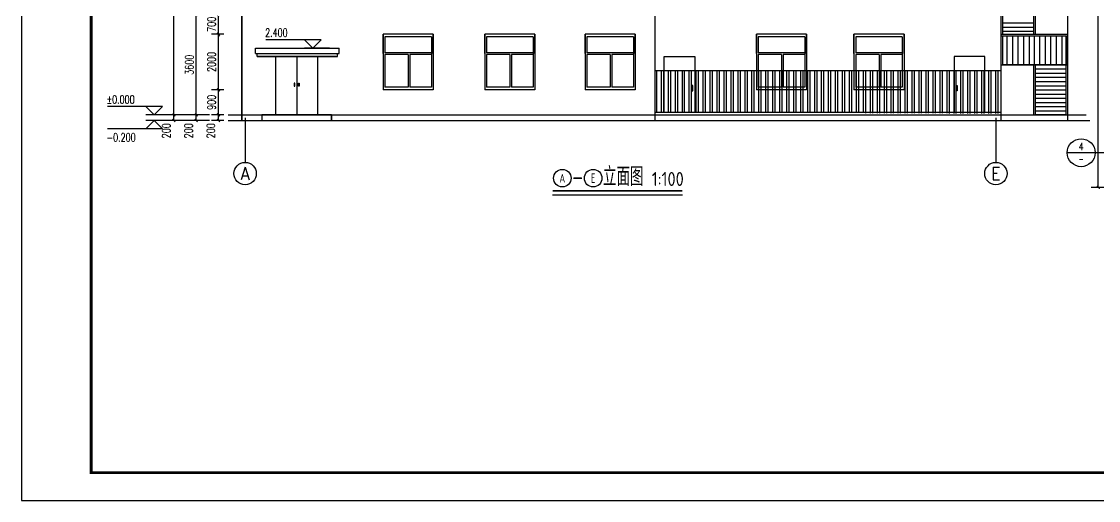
# Model space of a CAD drawing. Extents: x -522490 to 417652, y 450811 to 1108047.
# Drawn here: x 343352 to 382004, y 682201 to 699380 of the extents above; entities that cross this region are included whole.
import ezdxf
from ezdxf.enums import TextEntityAlignment as Align

# ---------------------------------------------------------------- set-up
doc = ezdxf.new("R2010")
doc.units = 0
doc.header["$LTSCALE"] = 1000
doc.header["$MEASUREMENT"] = 0
for name, color, linetype in [('AXIS', 3, 'Continuous'), ('AXIS_TEXT', 7, 'Continuous'), ('DIM_ELEV', 3, 'Continuous'), ('DIM_IDEN', 3, 'Continuous'), ('DIM_SYMB', 3, 'Continuous'), ('DOTE', 1, 'Continuous'), ('PUB_DIM', 3, 'Continuous'), ('PUB_TEXT', 7, 'Continuous'), ('PUB_TITLE', 4, 'Continuous')]:
    doc.layers.add(name, color=color, linetype=linetype)
doc.styles.add('_TCH_AXIS', font='COMPLEX', dxfattribs={"bigfont": 'GBCBIG'})
doc.styles.add('_TCH_DIM', font='SIMPLEX', dxfattribs={"bigfont": 'GBCBIG'})
doc.styles.add('_TCH_DIM_T3', font='SIMPLEX', dxfattribs={"width": 0.705882, "bigfont": 'GBCBIG'})
doc.styles.add('_TCH_LABEL', font='COMPLEX', dxfattribs={"bigfont": 'GBCBIG'})
doc.styles.get("Standard").update_dxf_attribs({"font": 'gbenor.shx', "bigfont": 'gbcbig.shx'})
doc.dimstyles.new('_TCH_ARCH&&100', dxfattribs={"dimtxt": 297.5, "dimasz": 100, "dimexe": 250, "dimexo": 300, "dimgap": 100, "dimtad": 1, "dimdec": 0, "dimzin": 0, "dimdsep": 46, "dimtxsty": '_TCH_DIM_T3', "dimblk": 'ARCHTICK', "dimcen": 0.09, "dimclrt": 7, "dimazin": 2, "dimtfac": 1, "dimtdec": 0, "dimtix": 1, "dimtmove": 2, "dimatfit": 3, "dimfxl": 0, "dimtolj": 1, "dimtzin": 0, "dimarcsym": 0})

# ---------------------------------------------------------------- blocks, each defined once
blk = doc.blocks.new('1800c')
at = {"color": 4}
for p, q in [((254610, 94312), (256410, 94312)), ((254610, 94312), (254610, 92312)), ((254610, 93612), (254610, 94312)), ((256410, 94312), (256410, 92312)), ((256410, 93612), (256410, 94312)), ((254675, 94212), (256345, 94212)), ((254675, 94212), (254675, 92412)), ((256345, 94212), (256345, 93642)), ((254675, 93642), (256345, 93642)), ((254675, 93582), (255445, 93582)), ((255445, 93582), (255445, 92412)), ((255505, 93582), (256345, 93582)), ((255505, 93582), (255505, 92412)), ((256345, 93582), (256345, 92412)), ((254675, 92412), (255445, 92412)), ((255505, 92412), (256345, 92412)), ((254610, 92312), (256410, 92312))]:
    blk.add_line(p, q, dxfattribs=at)
blk = doc.blocks.new('_ArchTick')
at = {"color": 0, "linetype": 'ByBlock', "const_width": 0.4}
blk.add_lwpolyline([(-0.5, -0.5), (0.5, 0.5)], dxfattribs=at)
blk = doc.blocks.new('*D123')
at = {"layer": 'Defpoints', "color": 0}
for p in [(381997, 714231), (382672, 714231), (382672, 693431)]:
    blk.add_point(p, dxfattribs=at)
at = {"layer": 'PUB_DIM', "color": 0, "lineweight": -2}
for p, q in [((382372, 714231), (381747, 714231)), ((381997, 693431), (381997, 714231)), ((382372, 693431), (381747, 693431))]:
    blk.add_line(p, q, dxfattribs=at)
at = {"layer": 'PUB_DIM', "color": 0, "lineweight": -2, "xscale": 100, "yscale": 100, "zscale": 100}
for p, rotation in [((381997, 714231), 90), ((381997, 693431), 270)]:
    blk.add_blockref('_ArchTick', p, dxfattribs=dict(at, rotation=rotation))
at = {"layer": 'PUB_DIM', "color": 7, "insert": (381749, 703831), "char_height": 297.5, "attachment_point": 5, "rotation": 90, "style": '_TCH_DIM_T3'}
blk.add_mtext('\\A1;20800', dxfattribs=at)
blk = doc.blocks.new('*D197')
at = {"layer": 'Defpoints', "color": 0}
for p in [(350421, 696030), (350914, 696030), (350914, 695830)]:
    blk.add_point(p, dxfattribs=at)
at = {"layer": 'PUB_DIM', "color": 0, "lineweight": -2}
for p, q in [((350614, 696030), (350171, 696030)), ((350614, 695830), (350171, 695830)), ((350421, 695830), (350421, 696030))]:
    blk.add_line(p, q, dxfattribs=at)
at = {"layer": 'PUB_DIM', "color": 0, "lineweight": -2, "xscale": 100, "yscale": 100, "zscale": 100}
for p, rotation in [((350421, 696030), 90), ((350421, 695830), 270)]:
    blk.add_blockref('_ArchTick', p, dxfattribs=dict(at, rotation=rotation))
at = {"layer": 'PUB_DIM', "color": 7, "insert": (350146, 695460), "char_height": 297.5, "attachment_point": 5, "rotation": 90, "style": '_TCH_DIM_T3'}
blk.add_mtext('\\A1;200', dxfattribs=at)
blk = doc.blocks.new('*D198')
at = {"layer": 'Defpoints', "color": 0}
for p in [(350421, 696930), (350914, 696930), (350914, 696030)]:
    blk.add_point(p, dxfattribs=at)
at = {"layer": 'PUB_DIM', "color": 0, "lineweight": -2}
for p, q in [((350614, 696930), (350171, 696930)), ((350421, 696030), (350421, 696930)), ((350614, 696030), (350171, 696030))]:
    blk.add_line(p, q, dxfattribs=at)
at = {"layer": 'PUB_DIM', "color": 0, "lineweight": -2, "xscale": 100, "yscale": 100, "zscale": 100}
for p, rotation in [((350421, 696930), 90), ((350421, 696030), 270)]:
    blk.add_blockref('_ArchTick', p, dxfattribs=dict(at, rotation=rotation))
at = {"layer": 'PUB_DIM', "color": 7, "insert": (350172, 696480), "char_height": 297.5, "attachment_point": 5, "rotation": 90, "style": '_TCH_DIM_T3'}
blk.add_mtext('\\A1;900', dxfattribs=at)
blk = doc.blocks.new('*D199')
at = {"layer": 'Defpoints', "color": 0}
for p in [(350421, 698930), (350914, 698930), (350914, 696930)]:
    blk.add_point(p, dxfattribs=at)
at = {"layer": 'PUB_DIM', "color": 0, "lineweight": -2}
for p, q in [((350614, 698930), (350171, 698930)), ((350421, 696930), (350421, 698930)), ((350614, 696930), (350171, 696930))]:
    blk.add_line(p, q, dxfattribs=at)
at = {"layer": 'PUB_DIM', "color": 0, "lineweight": -2, "xscale": 100, "yscale": 100, "zscale": 100}
for p, rotation in [((350421, 698930), 90), ((350421, 696930), 270)]:
    blk.add_blockref('_ArchTick', p, dxfattribs=dict(at, rotation=rotation))
at = {"layer": 'PUB_DIM', "color": 7, "insert": (350172, 697930), "char_height": 297.5, "attachment_point": 5, "rotation": 90, "style": '_TCH_DIM_T3'}
blk.add_mtext('\\A1;2000', dxfattribs=at)
blk = doc.blocks.new('*D200')
at = {"layer": 'Defpoints', "color": 0}
for p in [(350421, 699630), (350914, 699630), (350914, 698930)]:
    blk.add_point(p, dxfattribs=at)
at = {"layer": 'PUB_DIM', "color": 0, "lineweight": -2}
for p, q in [((350614, 699630), (350171, 699630)), ((350421, 699630), (350421, 699730)), ((350421, 698930), (350421, 699630)), ((350614, 698930), (350171, 698930)), ((350421, 698930), (350421, 698830))]:
    blk.add_line(p, q, dxfattribs=at)
at = {"layer": 'PUB_DIM', "color": 0, "lineweight": -2, "xscale": 100, "yscale": 100, "zscale": 100}
for p, rotation in [((350421, 699630), 270), ((350421, 698930), 90)]:
    blk.add_blockref('_ArchTick', p, dxfattribs=dict(at, rotation=rotation))
at = {"layer": 'PUB_DIM', "color": 7, "insert": (350172, 699280), "char_height": 297.5, "attachment_point": 5, "rotation": 90, "style": '_TCH_DIM_T3'}
blk.add_mtext('\\A1;700', dxfattribs=at)
blk = doc.blocks.new('*D848')
at = {"layer": 'Defpoints', "color": 0}
for p in [(348821, 696030), (350401, 696030), (350401, 695830)]:
    blk.add_point(p, dxfattribs=at)
at = {"layer": 'PUB_DIM', "color": 0, "lineweight": -2}
for p, q in [((350101, 696030), (348571, 696030)), ((350101, 695830), (348571, 695830)), ((348821, 695830), (348821, 696030))]:
    blk.add_line(p, q, dxfattribs=at)
at = {"layer": 'PUB_DIM', "color": 0, "lineweight": -2, "xscale": 100, "yscale": 100, "zscale": 100}
for p, rotation in [((348821, 696030), 90), ((348821, 695830), 270)]:
    blk.add_blockref('_ArchTick', p, dxfattribs=dict(at, rotation=rotation))
at = {"layer": 'PUB_DIM', "color": 7, "insert": (348546, 695460), "char_height": 297.5, "attachment_point": 5, "rotation": 90, "style": '_TCH_DIM_T3'}
blk.add_mtext('\\A1;200', dxfattribs=at)
blk = doc.blocks.new('*D849')
at = {"layer": 'Defpoints', "color": 0}
for p in [(348821, 714430), (350401, 714430), (350401, 696030)]:
    blk.add_point(p, dxfattribs=at)
at = {"layer": 'PUB_DIM', "color": 0, "lineweight": -2}
for p, q in [((350101, 714430), (348571, 714430)), ((348821, 696030), (348821, 714430)), ((350101, 696030), (348571, 696030))]:
    blk.add_line(p, q, dxfattribs=at)
at = {"layer": 'PUB_DIM', "color": 0, "lineweight": -2, "xscale": 100, "yscale": 100, "zscale": 100}
for p, rotation in [((348821, 714430), 90), ((348821, 696030), 270)]:
    blk.add_blockref('_ArchTick', p, dxfattribs=dict(at, rotation=rotation))
at = {"layer": 'PUB_DIM', "color": 7, "insert": (348572, 705230), "char_height": 297.5, "attachment_point": 5, "rotation": 90, "style": '_TCH_DIM_T3'}
blk.add_mtext('\\A1;18400', dxfattribs=at)
blk = doc.blocks.new('*D850')
at = {"layer": 'Defpoints', "color": 0}
for p in [(349621, 696030), (350114, 696030), (350114, 695830)]:
    blk.add_point(p, dxfattribs=at)
at = {"layer": 'PUB_DIM', "color": 0, "lineweight": -2}
for p, q in [((349814, 696030), (349371, 696030)), ((349814, 695830), (349371, 695830)), ((349621, 695830), (349621, 696030))]:
    blk.add_line(p, q, dxfattribs=at)
at = {"layer": 'PUB_DIM', "color": 0, "lineweight": -2, "xscale": 100, "yscale": 100, "zscale": 100}
for p, rotation in [((349621, 696030), 90), ((349621, 695830), 270)]:
    blk.add_blockref('_ArchTick', p, dxfattribs=dict(at, rotation=rotation))
at = {"layer": 'PUB_DIM', "color": 7, "insert": (349346, 695460), "char_height": 297.5, "attachment_point": 5, "rotation": 90, "style": '_TCH_DIM_T3'}
blk.add_mtext('\\A1;200', dxfattribs=at)
blk = doc.blocks.new('*D851')
at = {"layer": 'Defpoints', "color": 0}
for p in [(349621, 699630), (350114, 699630), (350114, 696030)]:
    blk.add_point(p, dxfattribs=at)
at = {"layer": 'PUB_DIM', "color": 0, "lineweight": -2}
for p, q in [((349814, 699630), (349371, 699630)), ((349621, 696030), (349621, 699630)), ((349814, 696030), (349371, 696030))]:
    blk.add_line(p, q, dxfattribs=at)
at = {"layer": 'PUB_DIM', "color": 0, "lineweight": -2, "xscale": 100, "yscale": 100, "zscale": 100}
for p, rotation in [((349621, 699630), 90), ((349621, 696030), 270)]:
    blk.add_blockref('_ArchTick', p, dxfattribs=dict(at, rotation=rotation))
at = {"layer": 'PUB_DIM', "color": 7, "insert": (349372, 697830), "char_height": 297.5, "attachment_point": 5, "rotation": 90, "style": '_TCH_DIM_T3'}
blk.add_mtext('\\A1;3600', dxfattribs=at)

msp = doc.modelspace()

# ---------------------------------------------------------------- hatches: boundary and pattern name
h = msp.add_hatch()
h.set_pattern_fill('金属', color=253, scale=100, angle=45, style=0)
h.set_pattern_definition([(90, (1068.85, 669220.04), (-250, 4e-14), []), (90, (1152.18, 669303.37), (-250, 4e-14), [])])
h.paths.add_polyline_path([(378497, 697629.6), (366097, 697629.6), (366097, 696129.6), (378497, 696079.6)])

# ---------------------------------------------------------------- linework, layer by layer
at = {"color": 6}
for p, q in [((379727, 701429.6), (379727, 698929.6)), ((378497, 699629.6), (378497, 697829.6)), ((378557, 699629.6), (378557, 698929.6)), ((379667, 699629.6), (379667, 698929.6)), ((380897, 699629.6), (380897, 696029.6)), ((378557, 699329.6), (379667, 699329.6)), ((378497, 698929.6), (380897, 698929.6)), ((378497, 698869.6), (379897, 698869.6)), ((378557, 699179.6), (379667, 699179.6)), ((378557, 699029.6), (379667, 699029.6)), ((378557, 698869.6), (378557, 698329.6)), ((378557, 698869.6), (378557, 697829.6)), ((378727, 697829.6), (378727, 698869.6)), ((378727, 698329.6), (378727, 698869.6)), ((378927, 697829.6), (378927, 698869.6)), ((378927, 698329.6), (378927, 698869.6)), ((379127, 697829.6), (379127, 698869.6)), ((379127, 698329.6), (379127, 698869.6)), ((379327, 697829.6), (379327, 698869.6)), ((379327, 698329.6), (379327, 698869.6)), ((379527, 697829.6), (379527, 698869.6)), ((379527, 698329.6), (379527, 698869.6)), ((379697, 698869.6), (379697, 697829.6)), ((379727, 698869.6), (380837, 698869.6)), ((379897, 697829.6), (379897, 698869.6)), ((379897, 698329.6), (379897, 698869.6)), ((380097, 697829.6), (380097, 698869.6)), ((380097, 698329.6), (380097, 698869.6)), ((380297, 697829.6), (380297, 698869.6)), ((380297, 698329.6), (380297, 698869.6)), ((380497, 697829.6), (380497, 698869.6)), ((380497, 698329.6), (380497, 698869.6)), ((380697, 697829.6), (380697, 698869.6)), ((380697, 698329.6), (380697, 698869.6)), ((380837, 698869.6), (380837, 696029.6)), ((380897, 697829.6), (380897, 698929.6)), ((378497, 697829.6), (380897, 697829.6)), ((380897, 697829.6), (378557, 697829.6)), ((379667, 697829.6), (379667, 696029.6)), ((379727, 697829.6), (379727, 696029.6)), ((379727, 697679.6), (380837, 697679.6)), ((379727, 697529.6), (380837, 697529.6)), ((379727, 697379.6), (380837, 697379.6)), ((379727, 697229.6), (380837, 697229.6)), ((379727, 697079.6), (380837, 697079.6)), ((379727, 696929.6), (380837, 696929.6)), ((379727, 696779.6), (380837, 696779.6)), ((379727, 696629.6), (380837, 696629.6)), ((379727, 696479.6), (380837, 696479.6)), ((379727, 696329.6), (380837, 696329.6)), ((379727, 696179.6), (380837, 696179.6)), ((379667, 696029.6), (380897, 696029.6)), ((380837, 696029.6), (379727, 696029.6))]:
    msp.add_line(p, q, dxfattribs=at)
at = {"color": 5}
for p, q in [((351747, 698429.6), (354747, 698429.6)), ((351747, 698429.6), (354747, 698429.6)), ((351747, 698429.6), (354747, 698429.6)), ((351747, 698229.6), (351747, 698429.6)), ((354747, 698229.6), (354747, 698429.6)), ((351747, 698229.6), (354747, 698229.6)), ((351807, 698129.6), (351807, 698229.6)), ((354647, 698129.6), (351807, 698129.6)), ((354647, 698129.6), (351807, 698129.6)), ((351807, 698129.6), (354687, 698129.6)), ((354687, 698129.6), (354687, 698229.6))]:
    msp.add_line(p, q, dxfattribs=at)
for p, q in [((353227, 698129.6), (353227, 696029.6)), ((353227, 698129.6), (353227, 696129.6)), ((366097, 697629.6), (378047, 697629.6)), ((350764.6, 695829.6), (381698.3, 695829.6))]:
    msp.add_line(p, q)
for points in [[(351257, 711029.6), (351257, 695829.6)], [(366097, 697629.6), (366097, 701229.6), (378497, 701229.6)], [(352477, 696029.6), (352477, 698129.6), (353977, 698129.6), (353977, 696029.6)], [(352477, 696129.6), (352477, 698129.6), (353977, 698129.6), (353977, 696129.6)], [(366414, 696129.6), (366414, 698129.6), (367514, 698129.6), (367514, 696129.6)], [(377926, 696129.6), (377926, 698129.6), (376826, 698129.6), (376826, 696129.6)], [(366097, 696129.6), (366097, 697629.6), (378047, 697629.6)], [(366097, 695829.6), (366097, 697629.6), (378497, 697629.6)], [(366097, 696029.6), (366097, 696129.6), (378497, 696129.6), (378497, 696029.6)]]:
    msp.add_lwpolyline(points)
for points in [[(351257, 695829.6), (351257, 711029.6), (378497, 711029.6), (378497, 695829.6)], [(352477, 696029.6), (351977, 696029.6), (353977, 696029.6), (354477, 696029.6), (354477, 695829.6), (354477, 696029.6), (351977, 696029.6), (351977, 695829.6)]]:
    msp.add_lwpolyline(points, dxfattribs=at)
at = {"color": 6}
for points in [[(380897, 697629.6), (380897, 696129.6)], [(380897, 697629.6), (380897, 695829.6)]]:
    msp.add_lwpolyline(points, dxfattribs=at)
for points in [[(353159.7, 697174.5), (353131.7, 697174.5), (353131.7, 697059.4), (353159.7, 697059.4)], [(353159.7, 697174.5), (353131.7, 697174.5), (353131.7, 697059.4), (353159.7, 697059.4)], [(353294.4, 697174.5), (353322.4, 697174.5), (353322.4, 697059.4), (353294.4, 697059.4)], [(353294.4, 697174.5), (353322.4, 697174.5), (353322.4, 697059.4), (353294.4, 697059.4)], [(367447.8, 697087.5), (367405.4, 697087.5), (367405.4, 696897.1), (367447.8, 696897.1)], [(376892.2, 697087.5), (376934.6, 697087.5), (376934.6, 696897.1), (376892.2, 696897.1)]]:
    msp.add_lwpolyline(points, close=True)
at = {"layer": 'AXIS'}
for p, q in [((351377, 695921.3), (351377, 694326.5)), ((378322.3, 695921.3), (378322.3, 694326.5))]:
    msp.add_line(p, q, dxfattribs=at)
for centre in [(351377, 693926.5), (378322.3, 693926.5)]:
    msp.add_circle(centre, 400, dxfattribs=at)
at = {"layer": 'DIM_ELEV'}
for p, q in [((354102.4, 698729.6), (352123.4, 698729.6)), ((353802.4, 698429.6), (353502.4, 698729.6)), ((354402.4, 698429.6), (353502.4, 698429.6)), ((353802.4, 698429.6), (354102.4, 698729.6)), ((348413.8, 696329.6), (346434.8, 696329.6)), ((348113.8, 696029.6), (347813.8, 696329.6)), ((348113.8, 696029.6), (348413.8, 696329.6)), ((349613.8, 696029.6), (347813.8, 696029.6)), ((348113.8, 695829.6), (347813.8, 695529.6)), ((348813.8, 695829.6), (347813.8, 695829.6)), ((348113.8, 695829.6), (348413.8, 695529.6)), ((348413.8, 695529.6), (346434.8, 695529.6))]:
    msp.add_line(p, q, dxfattribs=at)
at = {"layer": 'DIM_IDEN'}
for p in [(381882.9, 694674), (380882.9, 694674), (382977.1, 694674)]:
    msp.add_line(p, (380882.9, 694674), dxfattribs=at)
msp.add_circle((381382.9, 694674), 500, dxfattribs=at)
at = {"layer": 'DIM_SYMB', "const_width": 70}
msp.add_lwpolyline([(362410.2, 693306.6), (367071.8, 693306.6)], dxfattribs=at)
at = {"layer": 'DIM_SYMB'}
msp.add_lwpolyline([(362410.2, 693166.6), (367071.8, 693166.6)], dxfattribs=at)
at = {"layer": 'DOTE'}
msp.add_line((350764.6, 696029.6), (381559.6, 696029.6), dxfattribs=at)
at = {"layer": 'PUB_TEXT'}
for centre in [(362760.2, 693761.6), (363868.5, 693761.6)]:
    msp.add_circle(centre, 315, dxfattribs=at)
at = {"layer": 'PUB_TITLE'}
msp.add_lwpolyline([(343352.5, 682201), (402752.5, 682201), (402752.5, 724201), (343352.5, 724201)], close=True, dxfattribs=at)
at = {"layer": 'PUB_TITLE', "const_width": 100}
msp.add_lwpolyline([(345852.5, 683201), (401752.5, 683201), (401752.5, 723201), (345852.5, 723201)], close=True, dxfattribs=at)

# ---------------------------------------------------------------- block references
at = {"xscale": -1}
for p in [(612737, 604617.9), (616387, 604617.9), (619987, 604617.9), (626137, 604617.9), (629637, 604617.9)]:
    msp.add_blockref('1800c', p, dxfattribs=at)

# ---------------------------------------------------------------- texts
at = {"layer": 'AXIS_TEXT', "style": '_TCH_AXIS'}
for s, height, width, p, p2 in [('A', 452, 1.082031, (351211.7, 693700.5), (351542.3, 693700.5)), ('E', 448.3, 1.185737, (378154.5, 693702.4), (378490.1, 693702.4))]:
    msp.add_text(s, height=height, dxfattribs=dict(at, width=width)).set_placement(p, p2, align=Align.FIT)
at = {"layer": 'PUB_TEXT', "style": '_TCH_DIM', "width": 0.705882}
for s, p in [('2.400', (352093.4, 698834.6)), ('%%P0.000', (346404.8, 696434.6)), ('-0.200', (346404.8, 695074.6))]:
    msp.add_text(s, height=297.5, dxfattribs=at).set_placement(p)
at = {"layer": 'PUB_TEXT', "style": '_TCH_LABEL'}
msp.add_text('4', height=259.4, dxfattribs=at).set_placement((381290.2, 694766.8), (381475.5, 694766.8), align=Align.FIT)
at = {"layer": 'PUB_TEXT'}
for s, height, p in [('立面图', 675.18, (364218.5, 693481.6)), ('-', 700, (363110.2, 693481.6)), ('1:100', 500, (365971.5, 693481.6))]:
    msp.add_text(s, height=height, dxfattribs=at).set_placement(p)
at = {"layer": 'PUB_TEXT', "style": '_TCH_LABEL', "width": 0.777778}
msp.add_text('-', height=261, dxfattribs=at).set_placement((381295.9, 694320.4), (381469.9, 694320.4), align=Align.FIT)
at = {"layer": 'PUB_TEXT'}
for s, height, width, p, p2 in [('A', 314.5, 0.888889, (362655.4, 693604.3), (362865, 693604.3)), ('E', 345.4, 0.761905, (363791.8, 693588.9), (363945.3, 693588.9))]:
    msp.add_text(s, height=height, dxfattribs=dict(at, width=width)).set_placement(p, p2, align=Align.FIT)

# ---------------------------------------------------------------- dimensions: what is measured, and where the dimension line sits
at = {"layer": 'PUB_DIM'}
for p1, p2, distance, picture, middle in [((350401, 696029.6), (350401, 714429.6), 1579.8, '*D849', (348572.5, 705229.6)), ((382671.7, 693430.6), (382671.7, 714230.6), 674.3, '*D123', (381748.6, 703830.6)), ((350114.1, 696029.6), (350114.1, 699629.6), 492.8, '*D851', (349372.5, 697829.6)), ((350914.1, 698929.6), (350914.1, 699629.6), 492.8, '*D200', (350172.5, 699279.6)), ((350914.1, 696929.6), (350914.1, 698929.6), 492.8, '*D199', (350172.5, 697929.6)), ((350914.1, 696029.6), (350914.1, 696929.6), 492.8, '*D198', (350172.5, 696479.6))]:
    dim = msp.add_aligned_dim(p1=p1, p2=p2, distance=distance, dimstyle='_TCH_ARCH&&100', dxfattribs=at)
    dim.commit()
    dim.dimension.update_dxf_attribs({"geometry": picture, "text_midpoint": middle})
for base, p1, p2, picture, middle in [((348821.2, 696029.6), (350401, 695829.6), (350401, 696029.6), '*D848', (348546.2, 695459.6)), ((349621.2, 696029.6), (350114.1, 695829.6), (350114.1, 696029.6), '*D850', (349346.2, 695459.6)), ((350421.2, 696029.6), (350914.1, 695829.6), (350914.1, 696029.6), '*D197', (350146.2, 695459.6))]:
    dim = msp.add_linear_dim(base=base, p1=p1, p2=p2, angle=90, dimstyle='_TCH_ARCH&&100', dxfattribs=at)
    dim.commit()
    dim.dimension.update_dxf_attribs({"geometry": picture, "text_midpoint": middle, "dimtype": 129})

doc.saveas('drawing.dxf')
